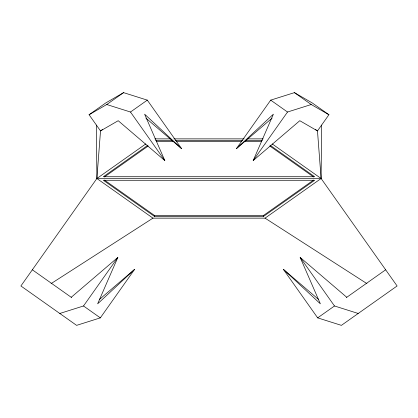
<?xml version="1.0" encoding="UTF-8"?>
<svg xmlns="http://www.w3.org/2000/svg" width="418" height="418" viewBox="0 0 418 418"><rect width="100%" height="100%" fill="white"/><g stroke="black" fill="none" stroke-linecap="round" stroke-linejoin="round"><path stroke-width="0.63" d="M321.588 125.118L321.108 178.507L397.1 285.975L341.396 325.361L317.67 317.868L283.347 269.323L318.547 299.429M71.232 297.292L117.839 257.431L97.64 303.829L134.653 269.323L100.33 317.868L76.604 325.361L20.9 285.975L96.892 178.507L145.809 143.917M315.381 129.434L317.481 130.918L299.795 120.708L253.188 160.569L273.388 114.171L236.374 148.677L270.697 100.132L294.424 92.639L312.11 102.849L328.924 114.736L317.481 130.918L321.108 178.507L265.054 218.144L152.946 218.144L51.08 283.613M59.79 313.474L83.511 305.976L117.839 257.431M253.188 160.569L287.516 112.024L311.238 104.526L328.924 114.736M236.374 148.677L272.071 118.148M99.453 299.429L134.653 269.323M152.946 218.144L96.892 178.507L100.519 130.918L89.076 114.736L105.89 102.849L123.576 92.639L147.303 100.132L181.626 148.677L145.929 118.148M89.076 114.736L106.762 104.526L123.576 92.639M102.619 129.434L100.519 130.918L118.205 120.708L164.812 160.569L144.612 114.171L181.626 148.677M106.762 104.526L130.484 112.024L147.303 100.132M148.024 145.15L103.361 176.73L314.639 176.73L269.976 145.15M104.427 176.95L148.024 146.122M104.427 180.059L154.404 215.401L263.596 215.401L313.573 180.059M263.596 216.367L314.639 180.278L103.361 180.278L154.404 216.367L263.596 216.367L263.596 215.401M317.67 317.868L334.489 305.976L358.21 313.474M346.465 297.506L385.657 269.793M154.9 138.87L170.544 138.87M173.804 138.87L244.196 138.87M247.456 138.87L263.1 138.87M155.705 140.641L172.603 140.641M175.199 140.641L242.801 140.641M245.397 140.641L262.295 140.641M156.353 141.613L173.904 141.613M176.5 141.613L241.499 141.613M244.096 141.613L261.647 141.613M265.054 218.144L366.92 283.613M294.424 92.639L311.238 104.526M270.697 100.132L287.516 112.024M272.191 143.917L321.108 178.507L96.892 178.507L96.412 125.118M269.976 146.122L313.573 176.95M32.343 269.793L71.535 297.506M83.511 305.976L100.33 317.868M283.347 269.323L320.36 303.829L300.161 257.431L346.768 297.292M300.161 257.431L334.489 305.976M130.484 112.024L164.812 160.569M154.404 215.401L154.404 216.367"/></g></svg>
